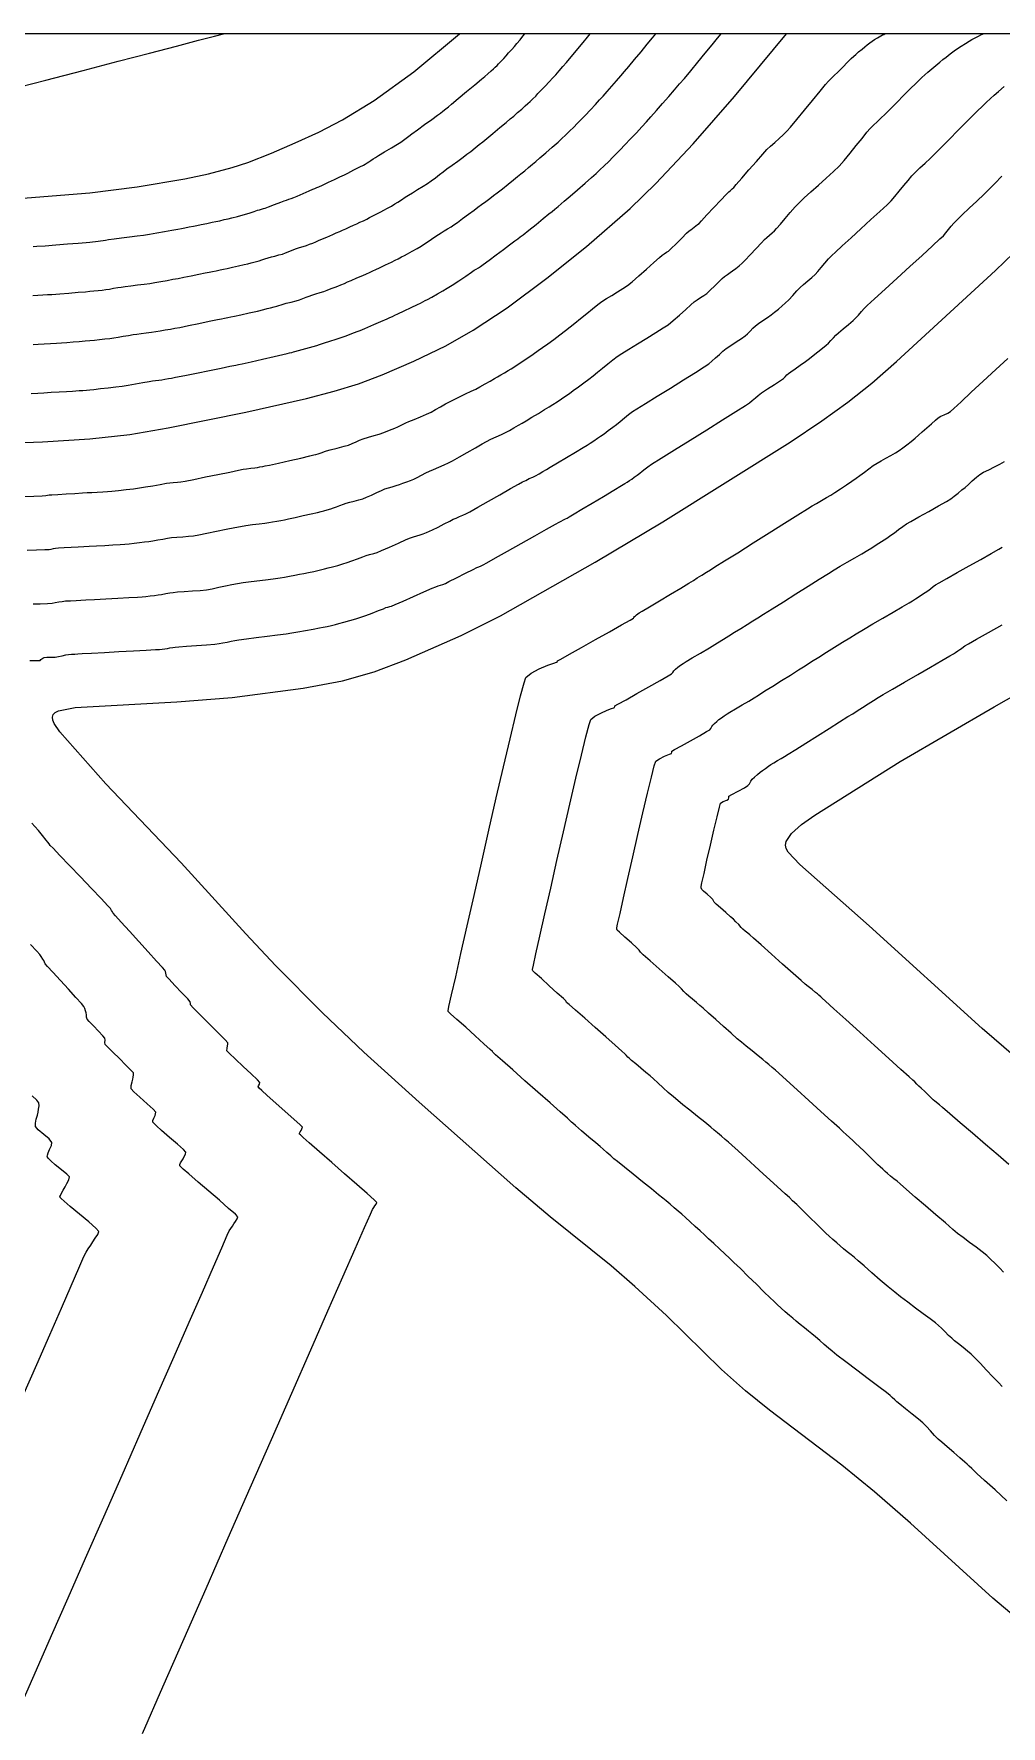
# Model space of a CAD drawing. Extents: x 27 to 849, y 0 to 853.
# Drawn here: x 583 to 659.6, y 718.6 to 852.5 of the extents above; entities that cross this region are included whole.
import ezdxf

# ---------------------------------------------------------------- set-up
doc = ezdxf.new("R2010")
doc.units = 0
doc.header["$LTSCALE"] = 2
for name, color, linetype in [('ARQ - PORTAS E ESQUADRIAS 1-50', 2, 'Continuous'), ('Curva 1 m', 5, 'Continuous'), ('Curva Mestra', 1, 'Continuous')]:
    doc.layers.add(name, color=color, linetype=linetype)

msp = doc.modelspace()

# ---------------------------------------------------------------- linework, layer by layer
at = {"layer": 'ARQ - PORTAS E ESQUADRIAS 1-50', "elevation": 45}
msp.add_lwpolyline([(848.94, 852.52), (26.51, 852.52), (26.51, 7.38), (848.94, 7.38)], close=True, dxfattribs=at)
at = {"layer": 'Curva 1 m', "linetype": 'Continuous', "lineweight": -3}
for points, elevation in [([(580.87, 848.06), (583.95, 848.86), (586.91, 849.63), (589.67, 850.35), (592.15, 851), (594.3, 851.56), (596.04, 852.01), (597.3, 852.34), (598.01, 852.52)], 61), ([(582.18, 815.92), (583.01, 815.95), (583.67, 815.98), (583.95, 815.99), (584.08, 816.01), (584.21, 816.04), (584.42, 816.05), (584.91, 816.08), (585.57, 816.12), (586.25, 816.16), (586.84, 816.2), (587.21, 816.22), (587.58, 816.24), (588.01, 816.26), (588.45, 816.28), (588.82, 816.31), (589.18, 816.34), (589.71, 816.4), (590.31, 816.46), (590.88, 816.53), (591.35, 816.59), (591.83, 816.67), (592.41, 816.77), (593, 816.87), (593.49, 816.96), (593.76, 817), (594.04, 817.03), (594.36, 817.05), (594.64, 817.07), (594.97, 817.13), (595.67, 817.27), (596.58, 817.46), (597.57, 817.66), (598.5, 817.85), (599.21, 818), (599.57, 818.07), (599.84, 818.11), (600.18, 818.15), (600.49, 818.19), (600.69, 818.21), (600.89, 818.25), (601.12, 818.29), (601.32, 818.33), (601.65, 818.4), (602.36, 818.56), (603.25, 818.76), (604.14, 818.96), (604.84, 819.12), (605.16, 819.2), (605.32, 819.24), (605.5, 819.29), (605.66, 819.34), (605.82, 819.4), (606, 819.47), (606.16, 819.53), (606.46, 819.61), (607, 819.74), (607.55, 819.89), (607.91, 819.99), (608.19, 820.1), (608.5, 820.25), (608.78, 820.37), (609.07, 820.47), (609.49, 820.6), (609.94, 820.73), (610.32, 820.86), (610.7, 820.99), (611.16, 821.16), (611.57, 821.32), (611.82, 821.42), (612.02, 821.52), (612.24, 821.64), (612.44, 821.74), (612.68, 821.84), (613.1, 822.02), (613.61, 822.23), (614.09, 822.44), (614.44, 822.6), (614.79, 822.79), (615.19, 823.02), (615.59, 823.25), (615.94, 823.44), (616.27, 823.6), (616.7, 823.81), (617.17, 824.03), (617.62, 824.24), (617.98, 824.41), (618.31, 824.59), (618.71, 824.82), (619.11, 825.05), (619.47, 825.25), (619.71, 825.39), (619.96, 825.54), (620.25, 825.71), (620.54, 825.88), (620.78, 826.03), (621.06, 826.21), (621.5, 826.5), (622.01, 826.84), (622.51, 827.18), (622.93, 827.46), (623.26, 827.7), (623.68, 828), (624.15, 828.35), (624.62, 828.7), (625.07, 829.04), (625.44, 829.33), (625.82, 829.63), (626.28, 829.99), (626.76, 830.39), (627.23, 830.77), (627.64, 831.1), (627.96, 831.34), (628.32, 831.57), (628.75, 831.83), (629.2, 832.1), (629.62, 832.36), (629.98, 832.6), (630.35, 832.9), (630.89, 833.37), (631.5, 833.91), (632.07, 834.43), (632.52, 834.83), (632.73, 835.01), (632.89, 835.12), (633.08, 835.24), (633.23, 835.34), (633.44, 835.54), (633.83, 835.92), (634.28, 836.36), (634.66, 836.74), (634.86, 836.93), (634.99, 837.02), (635.14, 837.13), (635.27, 837.22), (635.39, 837.32), (635.53, 837.43), (635.65, 837.52), (635.85, 837.73), (636.28, 838.19), (636.83, 838.77), (637.37, 839.36), (637.81, 839.82), (638.01, 840.03), (638.13, 840.14), (638.28, 840.26), (638.4, 840.37), (638.6, 840.6), (639.04, 841.1), (639.6, 841.76), (640.19, 842.43), (640.7, 843.01), (641.03, 843.37), (641.3, 843.64), (641.64, 843.93), (641.99, 844.24), (642.32, 844.54), (642.6, 844.81), (642.89, 845.15), (643.39, 845.74), (644, 846.48), (644.64, 847.26), (645.23, 847.98), (645.67, 848.52), (645.89, 848.78), (646.11, 849), (646.37, 849.24), (646.6, 849.46), (646.81, 849.67), (647.09, 849.95), (647.35, 850.23), (647.53, 850.41), (647.7, 850.57), (647.89, 850.75), (648.06, 850.9), (648.27, 851.09), (648.55, 851.32), (648.77, 851.5), (648.95, 851.65), (649.17, 851.81), (649.35, 851.94), (649.54, 852.07), (649.77, 852.21), (649.91, 852.29), (650.05, 852.37), (650.17, 852.44), (650.27, 852.48), (650.35, 852.52)], 54), ([(582.46, 811.66), (583.22, 811.69), (583.87, 811.71), (584.2, 811.73), (584.36, 811.76), (584.55, 811.8), (584.72, 811.83), (584.95, 811.85), (585.4, 811.88), (585.96, 811.91), (586.52, 811.94), (586.97, 811.96), (587.38, 811.99), (587.96, 812.02), (588.62, 812.05), (589.26, 812.09), (589.82, 812.12), (590.19, 812.15), (590.54, 812.18), (590.94, 812.22), (591.36, 812.27), (591.76, 812.32), (592.09, 812.36), (592.42, 812.41), (592.81, 812.48), (593.21, 812.55), (593.58, 812.62), (593.9, 812.67), (594.31, 812.7), (594.78, 812.73), (595.25, 812.77), (595.65, 812.81), (596.05, 812.88), (596.68, 813.01), (597.45, 813.17), (598.23, 813.33), (598.9, 813.47), (599.35, 813.55), (599.78, 813.62), (600.3, 813.69), (600.83, 813.75), (601.29, 813.81), (601.6, 813.85), (601.89, 813.9), (602.22, 813.96), (602.56, 814.02), (602.85, 814.08), (603.16, 814.15), (603.68, 814.26), (604.31, 814.4), (604.94, 814.54), (605.45, 814.66), (605.73, 814.73), (605.96, 814.79), (606.23, 814.86), (606.5, 814.94), (606.73, 815.01), (606.96, 815.1), (607.23, 815.2), (607.5, 815.31), (607.73, 815.39), (608, 815.47), (608.36, 815.55), (608.73, 815.64), (609.04, 815.74), (609.33, 815.85), (609.72, 816.03), (610.14, 816.22), (610.53, 816.39), (610.79, 816.51), (611.06, 816.6), (611.37, 816.69), (611.68, 816.78), (611.94, 816.87), (612.21, 816.96), (612.51, 817.07), (612.81, 817.19), (613.07, 817.29), (613.34, 817.42), (613.68, 817.6), (614.02, 817.78), (614.32, 817.92), (614.64, 818.06), (615.05, 818.23), (615.47, 818.41), (615.82, 818.57), (616.15, 818.75), (616.68, 819.05), (617.31, 819.41), (617.95, 819.77), (618.48, 820.08), (618.82, 820.26), (619.17, 820.44), (619.6, 820.63), (620.01, 820.83), (620.34, 820.99), (620.65, 821.15), (621, 821.35), (621.35, 821.55), (621.65, 821.72), (621.96, 821.91), (622.42, 822.18), (622.95, 822.49), (623.43, 822.79), (623.79, 823), (624.08, 823.19), (624.42, 823.41), (624.77, 823.65), (625.11, 823.87), (625.39, 824.07), (625.7, 824.29), (626.1, 824.58), (626.52, 824.9), (626.93, 825.21), (627.28, 825.47), (627.62, 825.74), (628.01, 826.06), (628.42, 826.4), (628.82, 826.72), (629.17, 826.98), (629.53, 827.22), (630.1, 827.57), (630.79, 827.99), (631.53, 828.45), (632.23, 828.88), (632.82, 829.25), (633.2, 829.51), (633.61, 829.84), (634.1, 830.27), (634.6, 830.72), (635.01, 831.09), (635.26, 831.31), (635.49, 831.47), (635.77, 831.65), (636.04, 831.82), (636.27, 831.98), (636.53, 832.23), (636.89, 832.58), (637.24, 832.94), (637.48, 833.17), (637.67, 833.31), (637.9, 833.47), (638.12, 833.63), (638.31, 833.76), (638.56, 833.95), (638.83, 834.17), (639.07, 834.37), (639.3, 834.61), (639.71, 835.05), (640.18, 835.55), (640.59, 835.99), (640.84, 836.25), (641.02, 836.41), (641.23, 836.58), (641.44, 836.77), (641.62, 836.93), (641.79, 837.12), (642.09, 837.47), (642.47, 837.91), (642.87, 838.38), (643.26, 838.83), (643.59, 839.18), (643.96, 839.54), (644.49, 840.01), (645.1, 840.55), (645.72, 841.11), (646.29, 841.62), (646.73, 842.06), (647.13, 842.51), (647.6, 843.07), (648.09, 843.68), (648.55, 844.25), (648.94, 844.73), (649.2, 845.03), (649.45, 845.29), (649.75, 845.57), (650.06, 845.87), (650.36, 846.15), (650.62, 846.4), (650.93, 846.71), (651.36, 847.15), (651.81, 847.61), (652.21, 848.02), (652.48, 848.29), (652.72, 848.52), (653, 848.79), (653.28, 849.06), (653.53, 849.28), (653.76, 849.48), (654.07, 849.75), (654.4, 850.03), (654.71, 850.29), (654.95, 850.48), (655.22, 850.69), (655.53, 850.93), (655.85, 851.17), (656.11, 851.35), (656.39, 851.54), (656.73, 851.75), (657.04, 851.95), (657.23, 852.07), (657.41, 852.16), (657.61, 852.27), (657.76, 852.35), (657.96, 852.45), (658.13, 852.52)], 53), ([(582.79, 824.07), (583.32, 824.1), (583.8, 824.12), (584.38, 824.16), (585.01, 824.19), (585.58, 824.23), (586.05, 824.26), (586.32, 824.27), (586.58, 824.29), (586.88, 824.31), (587.18, 824.34), (587.44, 824.36), (587.76, 824.39), (588.28, 824.45), (588.89, 824.52), (589.5, 824.59), (589.98, 824.65), (590.46, 824.72), (591.05, 824.82), (591.64, 824.93), (592.12, 825.01), (592.39, 825.06), (592.63, 825.09), (592.9, 825.12), (593.14, 825.15), (593.38, 825.19), (593.65, 825.24), (593.89, 825.28), (594.22, 825.35), (594.94, 825.49), (595.88, 825.68), (596.9, 825.89), (597.83, 826.08), (598.52, 826.22), (598.82, 826.28), (599, 826.31), (599.19, 826.35), (599.5, 826.42), (600.21, 826.58), (601.11, 826.78), (602.02, 826.99), (602.72, 827.15), (603.04, 827.22), (603.24, 827.27), (603.41, 827.32), (603.54, 827.36), (603.66, 827.4), (603.94, 827.47), (604.52, 827.62), (605.1, 827.78), (605.41, 827.86), (605.6, 827.93), (605.78, 828), (606.01, 828.08), (606.44, 828.21), (606.92, 828.36), (607.32, 828.49), (607.71, 828.63), (608.18, 828.81), (608.6, 828.97), (608.82, 829.06), (609.01, 829.14), (609.19, 829.22), (609.43, 829.32), (609.91, 829.53), (610.47, 829.77), (610.96, 829.98), (611.19, 830.08), (611.38, 830.17), (611.57, 830.25), (611.81, 830.37), (612.3, 830.6), (612.87, 830.87), (613.36, 831.11), (613.6, 831.22), (613.79, 831.32), (613.98, 831.42), (614.15, 831.51), (614.5, 831.7), (614.94, 831.95), (615.37, 832.19), (615.71, 832.4), (616.1, 832.64), (616.63, 832.99), (617.18, 833.36), (617.63, 833.66), (617.85, 833.82), (618.01, 833.91), (618.2, 834.02), (618.35, 834.12), (618.57, 834.28), (619.03, 834.62), (619.6, 835.04), (620.18, 835.47), (620.64, 835.82), (620.87, 835.99), (621.07, 836.14), (621.3, 836.3), (621.5, 836.45), (621.73, 836.63), (622.18, 836.99), (622.75, 837.44), (623.31, 837.9), (623.77, 838.27), (624.02, 838.46), (624.25, 838.65), (624.51, 838.87), (624.74, 839.06), (624.98, 839.27), (625.44, 839.67), (626.02, 840.17), (626.63, 840.7), (627.15, 841.16), (627.5, 841.47), (627.8, 841.75), (628.14, 842.08), (628.5, 842.43), (628.83, 842.76), (629.12, 843.05), (629.4, 843.34), (629.79, 843.74), (630.23, 844.21), (630.69, 844.7), (631.12, 845.16), (631.48, 845.56), (631.84, 845.96), (632.28, 846.46), (632.77, 847.01), (633.26, 847.57), (633.72, 848.1), (634.11, 848.56), (634.49, 849), (634.99, 849.6), (635.56, 850.29), (636.14, 850.99), (636.68, 851.65), (637.12, 852.18), (637.4, 852.52)], 56), ([(582.91, 831.82), (583.32, 831.84), (583.72, 831.86), (584.07, 831.89), (584.43, 831.91), (585.05, 831.96), (585.78, 832.01), (586.51, 832.07), (587.1, 832.12), (587.44, 832.15), (587.74, 832.18), (588.08, 832.21), (588.42, 832.25), (588.71, 832.29), (588.99, 832.33), (589.31, 832.39), (589.64, 832.45), (589.92, 832.49), (590.22, 832.53), (590.68, 832.59), (591.21, 832.66), (591.73, 832.72), (592.17, 832.78), (592.57, 832.85), (593.04, 832.93), (593.54, 833.01), (594.01, 833.1), (594.42, 833.17), (594.87, 833.26), (595.46, 833.38), (596.05, 833.5), (596.57, 833.6), (596.88, 833.67), (597.14, 833.72), (597.44, 833.78), (597.74, 833.84), (598, 833.9), (598.29, 833.96), (598.72, 834.06), (599.21, 834.17), (599.64, 834.26), (599.93, 834.33), (600.2, 834.4), (600.53, 834.48), (600.83, 834.57), (601.05, 834.63), (601.29, 834.71), (601.56, 834.8), (601.8, 834.87), (602.07, 834.94), (602.39, 835.03), (602.68, 835.1), (602.92, 835.19), (603.25, 835.32), (603.57, 835.45), (603.8, 835.54), (604.04, 835.62), (604.32, 835.7), (604.57, 835.78), (604.81, 835.87), (605.08, 835.97), (605.32, 836.07), (605.54, 836.16), (605.85, 836.3), (606.18, 836.44), (606.44, 836.55), (606.67, 836.65), (606.94, 836.77), (607.21, 836.88), (607.44, 836.98), (607.69, 837.1), (608, 837.24), (608.31, 837.38), (608.57, 837.5), (608.8, 837.61), (609.08, 837.74), (609.35, 837.87), (609.58, 837.99), (609.84, 838.12), (610.16, 838.28), (610.47, 838.44), (610.71, 838.57), (610.99, 838.72), (611.3, 838.9), (611.58, 839.06), (611.8, 839.2), (612.09, 839.39), (612.39, 839.6), (612.65, 839.77), (612.96, 839.95), (613.38, 840.21), (613.81, 840.47), (614.15, 840.68), (614.44, 840.89), (614.78, 841.14), (615.12, 841.4), (615.41, 841.61), (615.7, 841.83), (616.11, 842.13), (616.57, 842.46), (616.99, 842.77), (617.28, 842.99), (617.58, 843.22), (617.92, 843.49), (618.25, 843.76), (618.54, 843.99), (618.86, 844.25), (619.34, 844.65), (619.88, 845.1), (620.38, 845.51), (620.71, 845.79), (620.98, 846.02), (621.29, 846.29), (621.62, 846.57), (621.9, 846.82), (622.09, 847), (622.28, 847.18), (622.5, 847.39), (622.72, 847.6), (622.9, 847.79), (623.13, 848.03), (623.46, 848.37), (623.8, 848.73), (624.08, 849.04), (624.31, 849.29), (624.58, 849.6), (624.87, 849.93), (625.16, 850.26), (625.4, 850.54), (625.68, 850.88), (626.06, 851.34), (626.47, 851.83), (626.82, 852.25), (627.04, 852.52)], 58), ([(582.94, 827.95), (583.35, 827.97), (583.82, 828), (584.31, 828.02), (584.79, 828.05), (585.19, 828.08), (585.61, 828.11), (586.1, 828.15), (586.6, 828.18), (587.07, 828.22), (587.44, 828.25), (587.79, 828.29), (588.19, 828.33), (588.61, 828.38), (589.01, 828.42), (589.34, 828.47), (589.68, 828.52), (590.08, 828.59), (590.48, 828.66), (590.86, 828.73), (591.15, 828.77), (591.5, 828.82), (591.9, 828.87), (592.31, 828.92), (592.65, 828.97), (593, 829.02), (593.4, 829.09), (593.81, 829.16), (594.15, 829.23), (594.55, 829.3), (595.24, 829.44), (596.07, 829.61), (596.89, 829.78), (597.53, 829.91), (597.85, 829.97), (598.09, 830.02), (598.36, 830.08), (598.6, 830.13), (598.87, 830.19), (599.39, 830.3), (600.04, 830.45), (600.69, 830.59), (601.21, 830.71), (601.48, 830.78), (601.74, 830.84), (602.02, 830.91), (602.23, 830.97), (602.39, 831.02), (602.57, 831.09), (602.73, 831.14), (602.96, 831.2), (603.36, 831.3), (603.77, 831.41), (604.04, 831.48), (604.28, 831.57), (604.55, 831.68), (604.79, 831.77), (605.01, 831.84), (605.33, 831.94), (605.66, 832.05), (605.94, 832.14), (606.22, 832.24), (606.54, 832.36), (606.85, 832.47), (607.07, 832.56), (607.31, 832.66), (607.58, 832.78), (607.82, 832.89), (608.11, 833.01), (608.57, 833.21), (609.03, 833.4), (609.32, 833.53), (609.56, 833.64), (609.83, 833.77), (610.07, 833.88), (610.36, 834.02), (610.83, 834.24), (611.3, 834.46), (611.59, 834.61), (611.83, 834.73), (612.11, 834.87), (612.34, 834.99), (612.58, 835.12), (612.94, 835.32), (613.33, 835.54), (613.65, 835.73), (613.92, 835.9), (614.28, 836.14), (614.67, 836.4), (615.02, 836.64), (615.25, 836.79), (615.48, 836.93), (615.75, 837.09), (616.02, 837.26), (616.25, 837.4), (616.52, 837.59), (616.93, 837.9), (617.41, 838.25), (617.84, 838.58), (618.14, 838.8), (618.43, 839.01), (618.77, 839.26), (619.1, 839.5), (619.39, 839.72), (619.68, 839.94), (620.09, 840.27), (620.54, 840.63), (620.97, 840.97), (621.28, 841.23), (621.54, 841.44), (621.85, 841.69), (622.16, 841.95), (622.47, 842.21), (622.73, 842.43), (623.06, 842.71), (623.52, 843.11), (624.03, 843.56), (624.49, 843.96), (624.79, 844.23), (625.08, 844.5), (625.41, 844.82), (625.74, 845.14), (626.01, 845.42), (626.27, 845.69), (626.64, 846.07), (627.05, 846.51), (627.45, 846.94), (627.78, 847.3), (628.05, 847.6), (628.38, 847.97), (628.75, 848.39), (629.12, 848.81), (629.46, 849.21), (629.75, 849.55), (630.09, 849.95), (630.55, 850.5), (631.06, 851.11), (631.55, 851.71), (631.96, 852.21), (632.22, 852.52)], 57), ([(582.94, 835.69), (583.25, 835.72), (583.89, 835.76), (584.74, 835.83), (585.66, 835.9), (586.51, 835.97), (587.15, 836.02), (587.44, 836.04), (587.65, 836.06), (587.88, 836.09), (588.08, 836.11), (588.27, 836.14), (588.49, 836.18), (588.68, 836.21), (588.9, 836.24), (589.35, 836.3), (589.94, 836.37), (590.58, 836.45), (591.19, 836.53), (591.68, 836.6), (592.16, 836.68), (592.74, 836.77), (593.35, 836.88), (593.93, 836.98), (594.4, 837.06), (594.68, 837.11), (594.96, 837.17), (595.3, 837.24), (595.63, 837.3), (595.91, 837.36), (596.25, 837.43), (596.69, 837.52), (597.11, 837.61), (597.41, 837.67), (597.72, 837.74), (598.07, 837.82), (598.37, 837.89), (598.68, 837.97), (599.12, 838.08), (599.56, 838.2), (599.87, 838.28), (600.13, 838.36), (600.43, 838.46), (600.71, 838.56), (600.87, 838.61), (601.01, 838.65), (601.17, 838.69), (601.31, 838.73), (601.58, 838.83), (602.06, 839.02), (602.55, 839.21), (602.81, 839.31), (603, 839.37), (603.19, 839.43), (603.38, 839.5), (603.57, 839.57), (603.83, 839.68), (604.31, 839.89), (604.79, 840.1), (605.07, 840.22), (605.23, 840.29), (605.41, 840.36), (605.57, 840.43), (605.84, 840.56), (606.32, 840.78), (606.79, 841), (607.07, 841.13), (607.23, 841.2), (607.41, 841.29), (607.58, 841.37), (607.85, 841.51), (608.33, 841.76), (608.81, 842), (609.08, 842.14), (609.22, 842.22), (609.37, 842.31), (609.51, 842.39), (609.67, 842.49), (609.87, 842.62), (610.05, 842.74), (610.29, 842.89), (610.76, 843.18), (611.31, 843.51), (611.79, 843.8), (612.05, 843.96), (612.25, 844.1), (612.48, 844.28), (612.68, 844.43), (612.91, 844.6), (613.36, 844.93), (613.92, 845.34), (614.49, 845.75), (614.94, 846.08), (615.18, 846.25), (615.38, 846.41), (615.61, 846.6), (615.81, 846.76), (616.06, 846.97), (616.59, 847.4), (617.24, 847.95), (617.9, 848.49), (618.43, 848.93), (618.7, 849.16), (618.93, 849.36), (619.2, 849.59), (619.39, 849.76), (619.52, 849.88), (619.67, 850.03), (619.79, 850.15), (619.96, 850.33), (620.19, 850.57), (620.38, 850.78), (620.58, 851.01), (620.83, 851.28), (621.04, 851.53), (621.23, 851.75), (621.48, 852.05), (621.71, 852.34), (621.86, 852.52)], 59), ([(582.95, 807.42), (583.51, 807.43), (584.09, 807.45), (584.45, 807.47), (584.7, 807.52), (584.98, 807.58), (585.23, 807.62), (585.5, 807.65), (585.91, 807.67), (586.36, 807.69), (586.73, 807.71), (587.11, 807.73), (587.81, 807.77), (588.7, 807.82), (589.65, 807.87), (590.53, 807.92), (591.21, 807.96), (591.57, 807.98), (591.86, 808.01), (592.21, 808.05), (592.55, 808.09), (592.84, 808.13), (593.11, 808.17), (593.44, 808.23), (593.76, 808.29), (594.04, 808.33), (594.37, 808.36), (594.91, 808.4), (595.55, 808.44), (596.17, 808.49), (596.67, 808.54), (597.11, 808.62), (597.63, 808.73), (598.17, 808.85), (598.68, 808.96), (599.13, 809.04), (599.57, 809.11), (600.19, 809.19), (600.88, 809.27), (601.55, 809.36), (602.13, 809.43), (602.5, 809.48), (602.84, 809.54), (603.24, 809.61), (603.65, 809.69), (604.04, 809.76), (604.38, 809.83), (604.73, 809.9), (605.16, 809.99), (605.59, 810.09), (606, 810.19), (606.3, 810.26), (606.65, 810.35), (607.06, 810.46), (607.46, 810.58), (607.8, 810.69), (608.17, 810.82), (608.61, 810.99), (609.03, 811.15), (609.3, 811.26), (609.58, 811.33), (609.9, 811.41), (610.18, 811.49), (610.52, 811.63), (611.14, 811.9), (611.85, 812.22), (612.47, 812.5), (612.8, 812.64), (613.04, 812.72), (613.32, 812.81), (613.57, 812.88), (613.81, 812.97), (614.08, 813.07), (614.32, 813.17), (614.56, 813.28), (614.99, 813.5), (615.48, 813.75), (615.92, 813.97), (616.19, 814.11), (616.42, 814.21), (616.69, 814.32), (616.96, 814.43), (617.19, 814.54), (617.51, 814.71), (618.15, 815.07), (618.99, 815.55), (619.89, 816.06), (620.73, 816.54), (621.37, 816.9), (621.69, 817.08), (621.93, 817.19), (622.21, 817.33), (622.49, 817.45), (622.71, 817.56), (622.99, 817.71), (623.3, 817.89), (623.58, 818.05), (623.88, 818.23), (624.45, 818.57), (625.16, 818.99), (625.88, 819.42), (626.47, 819.78), (626.79, 819.97), (627.04, 820.13), (627.33, 820.32), (627.62, 820.52), (627.86, 820.69), (628.13, 820.88), (628.47, 821.13), (628.82, 821.39), (629.12, 821.62), (629.41, 821.85), (629.74, 822.13), (630.08, 822.4), (630.38, 822.63), (630.72, 822.85), (631.41, 823.28), (632.34, 823.86), (633.38, 824.5), (634.43, 825.15), (635.36, 825.73), (636.06, 826.18), (636.42, 826.41), (636.67, 826.62), (636.96, 826.88), (637.26, 827.15), (637.54, 827.41), (637.8, 827.62), (638.16, 827.87), (638.6, 828.16), (639.02, 828.42), (639.3, 828.62), (639.49, 828.79), (639.71, 829.01), (639.92, 829.23), (640.11, 829.41), (640.36, 829.6), (640.7, 829.84), (641.06, 830.09), (641.35, 830.3), (641.62, 830.51), (641.93, 830.74), (642.23, 830.99), (642.48, 831.21), (642.75, 831.47), (643.07, 831.82), (643.39, 832.18), (643.66, 832.46), (643.93, 832.7), (644.25, 832.97), (644.57, 833.24), (644.84, 833.48), (645.05, 833.71), (645.32, 834.03), (645.61, 834.38), (645.9, 834.71), (646.15, 834.98), (646.44, 835.26), (646.98, 835.75), (647.68, 836.39), (648.46, 837.1), (649.26, 837.82), (649.97, 838.47), (650.53, 838.99), (650.86, 839.3), (651.16, 839.65), (651.5, 840.07), (651.86, 840.51), (652.2, 840.93), (652.5, 841.28), (652.78, 841.57), (653.14, 841.92), (653.54, 842.29), (653.94, 842.67), (654.32, 843.03), (654.64, 843.34), (655.01, 843.71), (655.52, 844.23), (656.09, 844.81), (656.64, 845.38), (657.11, 845.86), (657.42, 846.17), (657.71, 846.45), (658.04, 846.76), (658.38, 847.09), (658.72, 847.4), (659.01, 847.67), (659.35, 847.97), (659.81, 848.36)], 52), ([(582.69, 802.94), (583.25, 802.94), (583.49, 802.94), (583.55, 803.01), (583.62, 803.07), (583.71, 803.13), (583.83, 803.18), (584.02, 803.19), (584.38, 803.2), (584.7, 803.21), (584.94, 803.25), (585.24, 803.32), (585.53, 803.38), (585.74, 803.42), (585.98, 803.44), (586.25, 803.45), (586.49, 803.46), (586.82, 803.48), (587.56, 803.52), (588.58, 803.58), (589.73, 803.64), (590.88, 803.71), (591.89, 803.76), (592.63, 803.8), (592.94, 803.82), (593.15, 803.84), (593.38, 803.87), (593.58, 803.89), (593.77, 803.93), (593.99, 803.97), (594.18, 804), (594.47, 804.02), (595.09, 804.07), (595.87, 804.13), (596.66, 804.19), (597.32, 804.24), (597.68, 804.28), (597.97, 804.33), (598.3, 804.4), (598.63, 804.47), (598.91, 804.53), (599.23, 804.57), (599.83, 804.65), (600.61, 804.75), (601.46, 804.86), (602.28, 804.97), (602.97, 805.06), (603.41, 805.12), (603.9, 805.2), (604.51, 805.31), (605.11, 805.42), (605.62, 805.52), (605.91, 805.58), (606.22, 805.64), (606.57, 805.72), (606.87, 805.79), (607.13, 805.86), (607.54, 805.97), (608.01, 806.1), (608.49, 806.24), (608.87, 806.36), (609.27, 806.5), (609.77, 806.69), (610.27, 806.89), (610.67, 807.04), (610.87, 807.12), (611.01, 807.16), (611.17, 807.2), (611.31, 807.24), (611.6, 807.36), (612.24, 807.64), (613.06, 808.01), (613.88, 808.37), (614.52, 808.65), (614.81, 808.77), (615, 808.84), (615.19, 808.9), (615.38, 808.96), (615.57, 809.04), (615.85, 809.18), (616.45, 809.48), (617.16, 809.84), (617.77, 810.14), (618.07, 810.29), (618.23, 810.36), (618.41, 810.44), (618.57, 810.51), (618.86, 810.67), (619.54, 811.06), (620.49, 811.59), (621.57, 812.2), (622.65, 812.81), (623.59, 813.34), (624.28, 813.73), (624.57, 813.89), (624.73, 813.97), (624.92, 814.06), (625.08, 814.14), (625.22, 814.21), (625.37, 814.3), (625.51, 814.38), (625.78, 814.54), (626.38, 814.9), (627.2, 815.39), (628.08, 815.92), (628.9, 816.41), (629.52, 816.78), (629.79, 816.94), (629.96, 817.05), (630.16, 817.18), (630.33, 817.3), (630.52, 817.44), (630.75, 817.61), (630.96, 817.77), (631.15, 817.93), (631.38, 818.11), (631.59, 818.27), (631.9, 818.47), (632.65, 818.94), (633.71, 819.6), (634.95, 820.38), (636.26, 821.19), (637.5, 821.97), (638.56, 822.64), (639.32, 823.11), (639.64, 823.32), (639.86, 823.51), (640.11, 823.73), (640.33, 823.92), (640.6, 824.11), (641.08, 824.43), (641.63, 824.79), (642.1, 825.09), (642.33, 825.26), (642.46, 825.38), (642.61, 825.53), (642.74, 825.65), (642.91, 825.78), (643.25, 826.02), (643.66, 826.32), (644.07, 826.61), (644.39, 826.84), (644.69, 827.07), (645.05, 827.36), (645.42, 827.65), (645.72, 827.89), (645.9, 828.05), (646.09, 828.25), (646.3, 828.48), (646.49, 828.68), (646.7, 828.86), (647.06, 829.17), (647.47, 829.52), (647.84, 829.84), (648.06, 830.04), (648.27, 830.27), (648.5, 830.55), (648.71, 830.79), (648.97, 831.03), (649.55, 831.56), (650.37, 832.31), (651.33, 833.19), (652.33, 834.11), (653.3, 834.99), (654.12, 835.74), (654.71, 836.29), (654.99, 836.55), (655.18, 836.77), (655.4, 837.04), (655.62, 837.31), (655.81, 837.54), (656.05, 837.78), (656.49, 838.2), (657.04, 838.72), (657.64, 839.29), (658.21, 839.83), (658.66, 840.28), (659.07, 840.69), (659.63, 841.26)], 51), ([(660.02, 736.46), (659.08, 737.31), (658.25, 738.07), (657.65, 738.62), (657.39, 738.85), (657.23, 739.01), (657.04, 739.19), (656.87, 739.35), (656.68, 739.52), (656.3, 739.85), (655.81, 740.27), (655.3, 740.71), (654.87, 741.09), (654.59, 741.34), (654.3, 741.63), (653.98, 741.98), (653.65, 742.33), (653.36, 742.61), (653.03, 742.9), (652.53, 743.3), (651.99, 743.73), (651.54, 744.09), (651.3, 744.28), (651.14, 744.44), (650.95, 744.63), (650.78, 744.79), (650.5, 745.01), (649.88, 745.48), (649.05, 746.11), (648.13, 746.8), (647.26, 747.46), (646.57, 747.98), (646.19, 748.28), (645.89, 748.53), (645.55, 748.82), (645.2, 749.13), (644.87, 749.42), (644.59, 749.66), (644.32, 749.88), (643.99, 750.14), (643.66, 750.4), (643.34, 750.66), (643.07, 750.89), (642.8, 751.12), (642.48, 751.4), (642.15, 751.7), (641.83, 751.99), (641.57, 752.24), (641.28, 752.52), (640.79, 752.99), (640.19, 753.58), (639.54, 754.21), (638.92, 754.82), (638.41, 755.32), (638.07, 755.65), (637.7, 755.99), (637.27, 756.39), (636.82, 756.8), (636.41, 757.18), (636.07, 757.49), (635.74, 757.8), (635.34, 758.15), (634.94, 758.52), (634.57, 758.86), (634.28, 759.12), (634.01, 759.36), (633.69, 759.63), (633.36, 759.91), (633.05, 760.18), (632.78, 760.41), (632.45, 760.67), (631.88, 761.13), (631.18, 761.7), (630.43, 762.3), (629.74, 762.85), (629.2, 763.29), (628.91, 763.52), (628.66, 763.74), (628.36, 764), (628.07, 764.27), (627.82, 764.49), (627.48, 764.77), (626.94, 765.23), (626.35, 765.73), (625.86, 766.14), (625.65, 766.32), (625.56, 766.42), (625.46, 766.52), (625.24, 766.72), (624.67, 767.22), (623.86, 767.94), (622.89, 768.79), (621.87, 769.69), (620.91, 770.54), (620.1, 771.26), (619.54, 771.75), (619.33, 771.94), (619.3, 771.99), (619.11, 772.17), (618.61, 772.62), (617.92, 773.24), (617.18, 773.92), (616.49, 774.53), (615.99, 774.99), (615.8, 775.16), (615.79, 775.22), (615.86, 775.55), (616.07, 776.48), (616.39, 777.91), (616.81, 779.76), (617.29, 781.94), (617.84, 784.35), (618.42, 786.91), (619.01, 789.51), (619.6, 792.08), (620.17, 794.52), (620.69, 796.74), (621.15, 798.65), (621.53, 800.15), (621.8, 801.17), (621.95, 801.59), (622.37, 801.93), (623.01, 802.27), (623.69, 802.56), (624.15, 802.74), (624.37, 802.82), (624.44, 802.85), (624.45, 802.85), (624.46, 802.86), (624.46, 802.89), (624.46, 802.91), (624.72, 803.05), (625.4, 803.44), (626.36, 803.98), (627.46, 804.6), (628.56, 805.22), (629.52, 805.76), (630.2, 806.14), (630.46, 806.29), (630.5, 806.35), (630.55, 806.42), (630.62, 806.48), (630.71, 806.56), (630.81, 806.63), (630.92, 806.71), (631.15, 806.85), (631.72, 807.19), (632.51, 807.66), (633.38, 808.18), (634.2, 808.67), (634.85, 809.06), (635.2, 809.27), (635.51, 809.47), (635.88, 809.69), (636.24, 809.92), (636.55, 810.12), (636.91, 810.34), (637.67, 810.82), (638.71, 811.47), (639.93, 812.24), (641.2, 813.04), (642.42, 813.8), (643.47, 814.46), (644.23, 814.94), (644.6, 815.17), (644.95, 815.37), (645.35, 815.6), (645.75, 815.83), (646.09, 816.03), (646.41, 816.24), (646.84, 816.52), (647.31, 816.84), (647.75, 817.14), (648.09, 817.37), (648.39, 817.58), (648.74, 817.84), (649.1, 818.11), (649.44, 818.36), (649.75, 818.56), (650.06, 818.75), (650.44, 818.95), (650.83, 819.17), (651.2, 819.37), (651.5, 819.56), (651.79, 819.76), (652.1, 820.01), (652.43, 820.28), (652.75, 820.54), (653.01, 820.77), (653.31, 821.02), (653.67, 821.34), (654.04, 821.67), (654.36, 821.96), (654.58, 822.13), (654.8, 822.26), (655.06, 822.39), (655.33, 822.52), (655.55, 822.64), (655.81, 822.88), (656.4, 823.41), (657.2, 824.16), (658.15, 825.03), (659.14, 825.96), (660.09, 826.84)], 49), ([(659.65, 745.5), (659.35, 745.81), (658.91, 746.27), (658.4, 746.8), (657.9, 747.33), (657.47, 747.77), (657.19, 748.06), (656.9, 748.3), (656.56, 748.57), (656.2, 748.86), (655.88, 749.11), (655.65, 749.31), (655.4, 749.54), (655.12, 749.82), (654.85, 750.1), (654.6, 750.33), (654.36, 750.52), (653.94, 750.84), (653.39, 751.24), (652.78, 751.7), (652.17, 752.16), (651.6, 752.59), (651.15, 752.95), (650.63, 753.38), (650, 753.92), (649.34, 754.49), (648.73, 755.03), (648.24, 755.45), (647.96, 755.7), (647.69, 755.91), (647.38, 756.16), (647.08, 756.4), (646.81, 756.62), (646.55, 756.85), (646.25, 757.12), (645.95, 757.39), (645.69, 757.63), (645.42, 757.89), (644.97, 758.34), (644.41, 758.88), (643.86, 759.42), (643.38, 759.89), (643.06, 760.19), (642.8, 760.44), (642.48, 760.73), (642.15, 761.04), (641.84, 761.33), (641.56, 761.57), (641.26, 761.86), (640.73, 762.33), (640.08, 762.93), (639.39, 763.55), (638.75, 764.13), (638.25, 764.58), (637.98, 764.82), (637.72, 765.05), (637.42, 765.31), (637.12, 765.57), (636.86, 765.79), (636.58, 766.02), (636.1, 766.4), (635.52, 766.86), (634.91, 767.35), (634.36, 767.79), (633.96, 768.12), (633.62, 768.42), (633.22, 768.77), (632.8, 769.14), (632.4, 769.51), (632.04, 769.83), (631.77, 770.07), (631.45, 770.34), (631.04, 770.68), (630.64, 771.02), (630.31, 771.3), (630.14, 771.44), (630.02, 771.56), (629.89, 771.71), (629.77, 771.83), (629.55, 772.03), (629.01, 772.51), (628.27, 773.16), (627.44, 773.9), (626.6, 774.63), (625.88, 775.27), (625.37, 775.72), (625.17, 775.89), (625.14, 775.95), (625.11, 776.01), (624.92, 776.19), (624.43, 776.63), (623.8, 777.2), (623.17, 777.77), (622.68, 778.21), (622.49, 778.39), (622.48, 778.44), (622.47, 778.5), (622.54, 778.83), (622.74, 779.74), (623.05, 781.13), (623.45, 782.89), (623.91, 784.92), (624.4, 787.12), (624.92, 789.37), (625.43, 791.58), (625.91, 793.64), (626.34, 795.44), (626.69, 796.89), (626.95, 797.87), (627.09, 798.28), (627.4, 798.53), (627.88, 798.78), (628.39, 799), (628.73, 799.14), (628.9, 799.2), (628.96, 799.22), (628.96, 799.22), (628.97, 799.23), (628.97, 799.25), (628.98, 799.3), (628.98, 799.34), (629.23, 799.48), (629.87, 799.84), (630.74, 800.33), (631.69, 800.86), (632.57, 801.35), (633.22, 801.72), (633.48, 801.88), (633.57, 802), (633.65, 802.13), (633.79, 802.26), (633.97, 802.41), (634.09, 802.5), (634.25, 802.61), (634.39, 802.71), (634.62, 802.85), (635.11, 803.14), (635.77, 803.53), (636.47, 803.95), (637.12, 804.34), (637.6, 804.63), (638, 804.88), (638.47, 805.17), (638.96, 805.47), (639.45, 805.78), (639.91, 806.07), (640.31, 806.32), (640.74, 806.6), (641.44, 807.04), (642.33, 807.59), (643.3, 808.21), (644.28, 808.82), (645.17, 809.38), (645.89, 809.83), (646.34, 810.11), (646.81, 810.39), (647.37, 810.71), (647.97, 811.06), (648.54, 811.39), (649.01, 811.66), (649.32, 811.85), (649.68, 812.08), (650.1, 812.35), (650.51, 812.63), (650.82, 812.85), (651.11, 813.05), (651.44, 813.3), (651.77, 813.54), (652.06, 813.74), (652.42, 813.95), (653.06, 814.31), (653.83, 814.74), (654.6, 815.17), (655.23, 815.53), (655.58, 815.74), (655.85, 815.93), (656.15, 816.18), (656.45, 816.43), (656.71, 816.64), (656.97, 816.87), (657.28, 817.16), (657.6, 817.44), (657.88, 817.66), (658.17, 817.83), (658.58, 818.03), (659.03, 818.25), (659.47, 818.48), (659.82, 818.69)], 48), ([(659.76, 754.54), (659.45, 754.86), (659.08, 755.23), (658.72, 755.58), (658.42, 755.87), (658.06, 756.15), (657.59, 756.51), (657.06, 756.9), (656.55, 757.28), (656.12, 757.61), (655.75, 757.92), (655.15, 758.44), (654.39, 759.08), (653.57, 759.79), (652.77, 760.48), (652.07, 761.09), (651.56, 761.53), (651.32, 761.74), (651.08, 761.93), (650.8, 762.15), (650.56, 762.35), (650.39, 762.5), (650.19, 762.68), (649.99, 762.87), (649.81, 763.03), (649.58, 763.25), (649.19, 763.63), (648.74, 764.08), (648.33, 764.48), (648.06, 764.73), (647.83, 764.95), (647.56, 765.2), (647.3, 765.44), (647.06, 765.65), (646.76, 765.93), (646.14, 766.5), (645.3, 767.26), (644.35, 768.12), (643.41, 768.98), (642.58, 769.73), (641.97, 770.28), (641.69, 770.53), (641.45, 770.74), (641.18, 770.97), (640.94, 771.17), (640.71, 771.36), (640.32, 771.67), (639.85, 772.05), (639.38, 772.42), (639.01, 772.73), (638.68, 773.01), (638.19, 773.45), (637.59, 773.98), (636.98, 774.53), (636.41, 775.03), (635.97, 775.42), (635.72, 775.64), (635.45, 775.87), (635.13, 776.14), (634.83, 776.39), (634.64, 776.56), (634.46, 776.74), (634.26, 776.96), (634.08, 777.14), (633.8, 777.4), (633.22, 777.91), (632.5, 778.55), (631.78, 779.17), (631.24, 779.65), (631.01, 779.85), (630.97, 779.94), (630.92, 780.02), (630.74, 780.2), (630.3, 780.59), (629.79, 781.05), (629.36, 781.44), (629.18, 781.61), (629.15, 781.69), (629.14, 781.78), (629.21, 782.09), (629.4, 782.92), (629.67, 784.15), (630.02, 785.69), (630.4, 787.4), (630.81, 789.17), (631.21, 790.89), (631.57, 792.45), (631.88, 793.72), (632.11, 794.6), (632.23, 794.97), (632.51, 795.17), (632.92, 795.37), (633.3, 795.53), (633.48, 795.59), (633.49, 795.68), (633.5, 795.77), (633.72, 795.89), (634.27, 796.2), (634.98, 796.59), (635.69, 796.99), (636.25, 797.31), (636.5, 797.46), (636.59, 797.57), (636.67, 797.72), (636.75, 797.83), (636.88, 797.96), (637.07, 798.12), (637.23, 798.26), (637.42, 798.4), (637.65, 798.56), (637.87, 798.71), (638.1, 798.85), (638.53, 799.11), (639.06, 799.42), (639.58, 799.73), (640.01, 799.99), (640.35, 800.2), (640.87, 800.53), (641.5, 800.92), (642.19, 801.36), (642.89, 801.79), (643.53, 802.19), (644.06, 802.53), (644.56, 802.85), (645.14, 803.21), (645.75, 803.6), (646.38, 804), (647, 804.38), (647.58, 804.74), (648.09, 805.05), (648.66, 805.39), (649.4, 805.83), (650.21, 806.3), (651.02, 806.77), (651.74, 807.18), (652.28, 807.49), (652.55, 807.66), (652.79, 807.81), (653.07, 808), (653.34, 808.18), (653.56, 808.32), (653.75, 808.46), (653.97, 808.62), (654.19, 808.79), (654.38, 808.92), (654.66, 809.08), (655.27, 809.43), (656.09, 809.89), (657.02, 810.42), (657.95, 810.94), (658.77, 811.4), (659.37, 811.75), (659.65, 811.91)], 47), ([(660.17, 763.06), (659.32, 763.79), (658.33, 764.64), (657.3, 765.53), (656.33, 766.37), (655.51, 767.08), (654.93, 767.57), (654.69, 767.78), (654.57, 767.87), (654.43, 767.98), (654.31, 768.08), (654.19, 768.19), (654.06, 768.31), (653.94, 768.42), (653.78, 768.58), (653.51, 768.84), (653.24, 769.1), (653.06, 769.27), (652.9, 769.42), (652.72, 769.59), (652.56, 769.73), (652.28, 769.99), (651.61, 770.59), (650.67, 771.46), (649.55, 772.47), (648.38, 773.53), (647.27, 774.54), (646.33, 775.39), (645.67, 775.99), (645.4, 776.23), (645.28, 776.34), (645.14, 776.46), (645.02, 776.56), (644.86, 776.68), (644.6, 776.9), (644.3, 777.14), (644.06, 777.33), (643.74, 777.61), (643.1, 778.18), (642.27, 778.91), (641.38, 779.7), (640.56, 780.43), (639.95, 780.97), (639.67, 781.22), (639.5, 781.36), (639.3, 781.53), (639.13, 781.67), (638.99, 781.82), (638.79, 782.04), (638.57, 782.27), (638.39, 782.46), (638.15, 782.67), (637.77, 783.01), (637.35, 783.37), (637.01, 783.67), (636.85, 783.81), (636.8, 783.93), (636.74, 784.04), (636.59, 784.18), (636.3, 784.44), (636, 784.7), (635.86, 784.83), (635.83, 784.94), (635.82, 785.06), (635.88, 785.35), (636.05, 786.09), (636.28, 787.13), (636.55, 788.32), (636.83, 789.52), (637.08, 790.57), (637.26, 791.33), (637.36, 791.65), (637.56, 791.79), (637.84, 791.9), (637.99, 791.97), (638, 792.08), (638.02, 792.2), (638.25, 792.33), (638.74, 792.59), (639.24, 792.87), (639.52, 793.04), (639.64, 793.19), (639.75, 793.38), (639.86, 793.54), (640.03, 793.71), (640.27, 793.92), (640.49, 794.11), (640.67, 794.24), (640.9, 794.4), (641.14, 794.57), (641.34, 794.71), (641.57, 794.85), (641.86, 795.02), (642.16, 795.19), (642.41, 795.35), (642.7, 795.53), (643.3, 795.9), (644.1, 796.41), (645.02, 796.98), (645.94, 797.56), (646.78, 798.09), (647.44, 798.5), (647.82, 798.73), (648.18, 798.96), (648.6, 799.23), (649.04, 799.51), (649.46, 799.77), (649.83, 800), (650.23, 800.24), (650.97, 800.66), (651.92, 801.22), (652.96, 801.82), (653.98, 802.42), (654.87, 802.93), (655.51, 803.31), (655.78, 803.47), (655.95, 803.57), (656.14, 803.7), (656.29, 803.8), (656.42, 803.9), (656.57, 804.01), (656.7, 804.1), (656.97, 804.25), (657.62, 804.62), (658.55, 805.15), (659.64, 805.77)], 46), ([(591.59, 718.05), (593.2, 721.72), (594.89, 725.56), (596.63, 729.52), (598.38, 733.51), (600.12, 737.47), (601.81, 741.31), (603.42, 744.98), (604.92, 748.39), (606.28, 751.48), (607.46, 754.17), (608.44, 756.39), (609.18, 758.07), (609.65, 759.13), (609.81, 759.51), (609.9, 759.65), (609.99, 759.79), (610.09, 759.93), (610.15, 760.06), (609.94, 760.26), (609.38, 760.76), (608.56, 761.48), (607.59, 762.33), (606.58, 763.22), (605.61, 764.06), (604.79, 764.78), (604.32, 765.2), (604.1, 765.4), (604.03, 765.47), (604.02, 765.48), (604.02, 765.5), (604.04, 765.55), (604.09, 765.64), (604.15, 765.75), (604.22, 765.88), (604.26, 766.01), (604.07, 766.2), (603.57, 766.65), (602.89, 767.25), (602.15, 767.91), (601.47, 768.52), (601.04, 768.91), (600.84, 769.1), (600.77, 769.17), (600.76, 769.18), (600.76, 769.21), (600.78, 769.29), (600.85, 769.42), (600.89, 769.56), (600.69, 769.77), (600.2, 770.23), (599.58, 770.81), (598.96, 771.4), (598.47, 771.86), (598.27, 772.06), (598.29, 772.27), (598.34, 772.44), (598.36, 772.57), (598.36, 772.69), (598.14, 772.92), (597.59, 773.48), (596.88, 774.19), (596.17, 774.9), (595.62, 775.46), (595.39, 775.69), (595.39, 775.81), (595.38, 775.94), (595.18, 776.16), (594.72, 776.65), (594.16, 777.23), (593.7, 777.72), (593.5, 777.94), (593.47, 778.06), (593.45, 778.19), (593.41, 778.32), (593.37, 778.44), (593.18, 778.65), (592.72, 779.16), (592.06, 779.88), (591.32, 780.7), (590.57, 781.52), (589.92, 782.24), (589.46, 782.74), (589.29, 782.94), (589.26, 783), (589.23, 783.06), (589.16, 783.17), (589.07, 783.31), (588.86, 783.54), (588.32, 784.11), (587.56, 784.9), (586.69, 785.81), (585.82, 786.72), (585.06, 787.51), (584.52, 788.08), (584.3, 788.31), (584.21, 788.43), (584.12, 788.56), (583.98, 788.73), (583.69, 789.08), (583.36, 789.48), (583.09, 789.81), (582.85, 790.08)], 51), ([(582.15, 720.68), (583.21, 723.07), (584.4, 725.79), (585.71, 728.77), (587.1, 731.92), (588.53, 735.19), (589.98, 738.48), (591.41, 741.75), (592.79, 744.9), (594.1, 747.87), (595.29, 750.58), (596.34, 752.97), (597.21, 754.96), (597.88, 756.48), (598.31, 757.46), (598.47, 757.81), (598.58, 757.99), (598.72, 758.19), (598.83, 758.37), (598.96, 758.55), (599.1, 758.75), (599.15, 758.92), (598.95, 759.12), (598.42, 759.59), (597.69, 760.23), (596.85, 760.95), (596.01, 761.67), (595.27, 762.31), (594.83, 762.7), (594.62, 762.89), (594.56, 762.96), (594.55, 762.98), (594.55, 763.01), (594.56, 763.07), (594.61, 763.18), (594.71, 763.35), (594.82, 763.52), (594.91, 763.69), (595.01, 763.88), (595.04, 764.04), (594.84, 764.25), (594.36, 764.68), (593.73, 765.21), (593.11, 765.75), (592.7, 766.12), (592.5, 766.32), (592.43, 766.4), (592.41, 766.42), (592.41, 766.46), (592.43, 766.55), (592.49, 766.72), (592.61, 766.95), (592.66, 767.19), (592.44, 767.43), (591.97, 767.87), (591.4, 768.38), (590.92, 768.82), (590.7, 769.06), (590.71, 769.3), (590.78, 769.6), (590.84, 769.81), (590.87, 769.98), (590.89, 770.16), (590.88, 770.31), (590.7, 770.51), (590.29, 770.92), (589.77, 771.44), (589.24, 771.96), (588.83, 772.37), (588.65, 772.56), (588.63, 772.72), (588.65, 772.91), (588.63, 773.06), (588.47, 773.25), (588.13, 773.61), (587.73, 774.02), (587.38, 774.38), (587.22, 774.56), (587.18, 774.72), (587.16, 774.9), (587.13, 775.06), (587.09, 775.23), (587.03, 775.41), (586.96, 775.56), (586.77, 775.79), (586.33, 776.28), (585.74, 776.93), (585.1, 777.63), (584.51, 778.27), (584.08, 778.74), (583.9, 778.94), (583.84, 779.06), (583.78, 779.19), (583.71, 779.32), (583.59, 779.52), (583.48, 779.69), (583.25, 779.93), (582.74, 780.46)], 52), ([(582.13, 744.74), (583.23, 747.24), (584.26, 749.59), (585.18, 751.69), (585.96, 753.47), (586.57, 754.86), (586.97, 755.77), (587.13, 756.12), (587.29, 756.39), (587.5, 756.69), (587.67, 756.95), (587.86, 757.22), (588.06, 757.52), (588.14, 757.77), (587.91, 758.03), (587.34, 758.52), (586.61, 759.13), (585.88, 759.74), (585.41, 760.15), (585.17, 760.37), (585.09, 760.46), (585.08, 760.48), (585.07, 760.52), (585.1, 760.62), (585.18, 760.79), (585.33, 761.03), (585.48, 761.29), (585.62, 761.55), (585.77, 761.84), (585.82, 762.08), (585.62, 762.29), (585.2, 762.64), (584.7, 763.04), (584.34, 763.35), (584.15, 763.53), (584.08, 763.63), (584.07, 763.66), (584.06, 763.7), (584.07, 763.8), (584.13, 763.98), (584.25, 764.24), (584.39, 764.56), (584.43, 764.81), (584.21, 765.08), (583.78, 765.44), (583.35, 765.8), (583.13, 766.06), (583.12, 766.32), (583.19, 766.65), (583.28, 766.97), (583.34, 767.19), (583.38, 767.43), (583.42, 767.71), (583.4, 767.94), (583.23, 768.15), (582.87, 768.49)], 53)]:
    msp.add_lwpolyline(points, dxfattribs=dict(at, elevation=elevation))
at = {"layer": 'Curva Mestra', "lineweight": 0}
for points, elevation in [([(579.32, 820.08), (583.69, 820.25), (587.44, 820.47), (590.61, 820.83), (593.63, 821.34), (599.78, 822.58), (604.59, 823.66), (606.77, 824.24), (608.69, 824.84), (610.57, 825.55), (613.07, 826.63), (615.61, 827.84), (617.78, 829.07), (620.46, 830.84), (623.61, 833.18), (626.75, 835.69), (630.2, 838.71), (632.23, 840.68), (635.18, 843.81), (638.47, 847.56), (642.58, 852.52)], 55), ([(581.82, 839.5), (587.44, 839.93), (591.19, 840.42), (594.94, 841.06), (596.82, 841.44), (598.69, 841.94), (599.94, 842.35), (601.82, 843.07), (603.69, 843.89), (605.57, 844.75), (607.44, 845.72), (609.94, 847.24), (613.07, 849.52), (616.68, 852.52)], 60), ([(662.43, 725.76), (658.91, 728.74), (652.38, 734.69), (649.53, 737.17), (646.96, 739.26), (641.22, 743.62), (639.32, 745.16), (637.44, 746.85), (633.07, 751.11), (630.57, 753.41), (628.69, 755.03), (623.87, 758.91), (621.16, 761.21), (613.49, 767.98), (609.11, 771.94), (605.84, 775.06), (602.13, 778.81), (599.77, 781.31), (594.67, 786.94), (588.7, 793.18), (585.07, 797.3), (584.62, 797.95), (584.51, 798.22), (584.47, 798.46), (584.53, 798.66), (584.69, 798.82), (584.96, 798.96), (586.26, 799.21), (594.32, 799.66), (598.69, 800.02), (604.32, 800.76), (607.44, 801.33), (609.94, 802.04), (612.44, 802.99), (616.82, 804.91), (619.94, 806.48), (627.44, 810.71), (632.79, 813.91), (642.86, 820.22), (645.36, 821.89), (647.43, 823.38), (649.32, 824.89), (651.27, 826.59), (659.12, 833.79), (662.68, 837.22)], 50), ([(666.05, 766.94), (658.06, 773.81), (649.11, 781.94), (643.62, 786.79), (642.7, 787.77), (642.55, 788.06), (642.5, 788.34), (642.54, 788.63), (642.96, 789.25), (643.76, 789.96), (644.82, 790.71), (651.57, 794.94), (659.02, 799.28), (667.79, 804.27)], 45)]:
    msp.add_lwpolyline(points, dxfattribs=dict(at, elevation=elevation)).dxf.unprotected_set("ltscale", 0)

doc.saveas('drawing.dxf')
